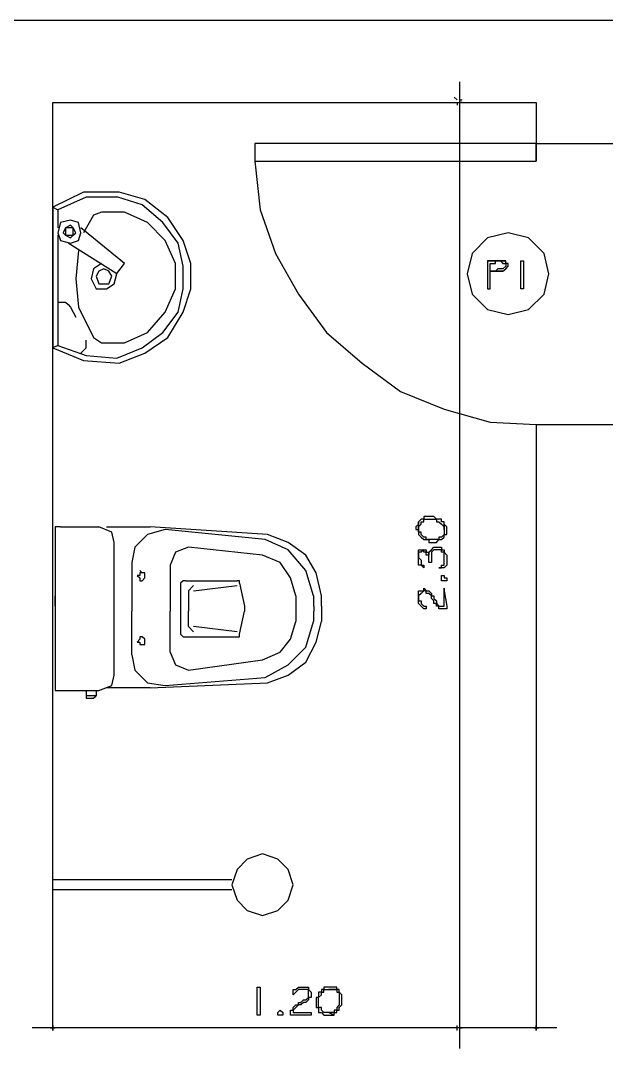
# Model space of a CAD drawing. Header units: millimetres. Extents: x -518.8 to -461.2, y 3.5 to 44.2.
# Drawn here: x -509.315 to -507.857, y 34.096 to 36.656 of the extents above; entities that cross this region are included whole.
import ezdxf

# ---------------------------------------------------------------- set-up
doc = ezdxf.new("R2010")
doc.units = ezdxf.units.MM
doc.header["$MEASUREMENT"] = 0
for name, color, linetype in [('10', 10, 'Continuous'), ('16', 16, 'Continuous'), ('4', 4, 'Continuous'), ('5', 5, 'Continuous'), ('6', 6, 'Continuous'), ('MYSOLIDS', 7, 'Continuous')]:
    doc.layers.add(name, color=color, linetype=linetype)

msp = doc.modelspace()

# ---------------------------------------------------------------- linework, layer by layer
at = {"layer": '10'}
for points in [[(-500.2647, 36.6556), (-509.7564, 36.6556)], [(-509.2346, 34.1473), (-509.2346, 36.4518), (-508.0316, 36.4518), (-508.0316, 36.4518), (-508.0316, 36.3052)], [(-508.0316, 35.6496), (-508.0316, 34.1473)], [(-508.0316, 34.1473), (-509.2346, 34.1473)]]:
    msp.add_lwpolyline(points, dxfattribs=at)
at = {"layer": '16'}
for points in [[(-508.2226, 36.503), (-508.2226, 34.0962)], [(-508.2286, 36.4578), (-508.2354, 36.4646)], [(-508.2286, 36.4518), (-508.2286, 36.4518), (-508.2286, 36.4518), (-508.2286, 36.4451)], [(-508.2226, 36.4578), (-508.2226, 36.4578), (-508.2226, 36.4578), (-508.2158, 36.4578)], [(-508.2158, 36.4518), (-508.2226, 36.4518), (-508.2226, 36.4518), (-508.2226, 36.4451)], [(-507.9805, 34.1473), (-509.2857, 34.1473)], [(-509.2346, 34.1473), (-509.2414, 34.1473)], [(-509.2414, 34.1473), (-509.2346, 34.1473)], [(-509.2346, 34.1533), (-509.2346, 34.1473), (-509.2346, 34.1533)], [(-509.2346, 34.1406), (-509.2346, 34.1473), (-509.2346, 34.1406)], [(-509.2286, 34.1473), (-509.2346, 34.1473), (-509.2286, 34.1473)], [(-508.0316, 34.1473), (-508.2737, 34.1473)], [(-508.2286, 34.1406), (-508.2286, 34.1473), (-508.2286, 34.1473), (-508.2286, 34.1473), (-508.2286, 34.1473), (-508.2286, 34.1533)], [(-508.2226, 34.1533), (-508.2226, 34.1473)], [(-508.2226, 34.1473), (-508.2226, 34.1406)], [(-508.2158, 34.1473), (-508.2226, 34.1473), (-508.2158, 34.1473)], [(-508.0376, 34.1473), (-508.0316, 34.1473), (-508.0376, 34.1473)], [(-508.0316, 34.1533), (-508.0316, 34.1473), (-508.0316, 34.1533)], [(-508.0316, 34.1473), (-508.0248, 34.1473)], [(-508.0316, 34.1406), (-508.0316, 34.1473), (-508.0316, 34.1406)], [(-508.0248, 34.1473), (-508.0316, 34.1473)]]:
    msp.add_lwpolyline(points, dxfattribs=at)
at = {"layer": '4'}
for points in [[(-509.0692, 36.2285), (-509.1579, 36.2285), (-509.2346, 36.1909)], [(-509.0752, 36.2157), (-509.1519, 36.2157), (-509.2218, 36.1842)], [(-509.0752, 35.815), (-509.0121, 35.8406), (-508.9609, 35.8789), (-508.9226, 35.9293), (-508.9098, 35.9872), (-508.9098, 36.0443), (-508.9226, 36.1015), (-508.9226, 36.1015), (-508.9609, 36.1526), (-509.0121, 36.1969), (-509.0752, 36.2165)], [(-509.0692, 35.8022), (-509.0053, 35.8278), (-508.9481, 35.8661), (-508.9098, 35.9293), (-508.9098, 35.9293), (-508.891, 35.9872), (-508.891, 36.0503), (-508.9098, 36.1082), (-508.9481, 36.1654), (-509.0053, 36.2097), (-509.0692, 36.2285)], [(-509.2346, 36.1909), (-509.2346, 35.8406)], [(-509.2346, 36.1909), (-509.2218, 36.1842)], [(-509.2218, 36.1842), (-509.2218, 36.1398)], [(-509.1331, 36.1714), (-509.1579, 36.127)], [(-509.1136, 36.1782), (-509.1331, 36.1714)], [(-508.9549, 36.1082), (-508.9993, 36.1526), (-509.0564, 36.1782), (-509.1136, 36.1782)], [(-509.1647, 36.127), (-509.1707, 36.1526), (-509.1902, 36.1586), (-509.2158, 36.1526), (-509.2218, 36.127), (-509.2158, 36.1082), (-509.1902, 36.1015), (-509.1707, 36.1082), (-509.1647, 36.127)], [(-509.1775, 36.127), (-509.1835, 36.1398), (-509.1902, 36.1458), (-509.203, 36.1398), (-509.209, 36.127), (-509.203, 36.121), (-509.1902, 36.1142), (-509.1835, 36.121), (-509.1775, 36.127)], [(-509.1835, 36.127), (-509.1835, 36.1398), (-509.1902, 36.1398), (-509.203, 36.1398), (-509.203, 36.127), (-509.203, 36.121), (-509.1902, 36.121), (-509.1835, 36.121), (-509.1835, 36.127)], [(-509.0564, 36.0503), (-509.1647, 36.1398)], [(-509.2218, 36.121), (-509.2218, 36.0188), (-509.2218, 36.0188), (-509.2218, 35.8466), (-509.2218, 35.8466), (-509.2346, 35.8406)], [(-509.0752, 36.0248), (-509.1963, 36.1015)], [(-508.9549, 35.9293), (-508.9293, 35.9872), (-508.9293, 36.0503), (-508.9549, 36.1082)], [(-509.1707, 36.0827), (-509.1775, 36.0127), (-509.1707, 35.9421)], [(-509.1136, 36.0503), (-509.1331, 36.0375), (-509.1391, 36.0127), (-509.1263, 35.9872), (-509.1008, 35.9872), (-509.082, 36), (-509.0752, 36.0248)], [(-509.088, 36.0188), (-509.0948, 36.0315), (-509.1075, 36.0375), (-509.1203, 36.0315), (-509.1263, 36.0188), (-509.1203, 36), (-509.1075, 36), (-509.0948, 36), (-509.088, 36.0188)], [(-509.0752, 36.0255), (-509.0564, 36.0503)], [(-509.2218, 35.9548), (-509.203, 35.9548), (-509.1963, 35.9488), (-509.1902, 35.9421), (-509.1902, 35.9421), (-509.1775, 35.9172)], [(-509.1707, 35.9421), (-509.1331, 35.8661), (-509.1331, 35.8661), (-509.1136, 35.8533)], [(-509.1136, 35.8533), (-509.0564, 35.8533), (-508.9993, 35.8789), (-508.9549, 35.9293)], [(-509.1647, 35.8278), (-509.1519, 35.8406), (-509.1519, 35.8594)], [(-509.2346, 35.8406), (-509.1579, 35.809), (-509.0692, 35.8022)], [(-509.2218, 35.8466), (-509.1519, 35.8218), (-509.0752, 35.815)], [(-509.2158, 35.3947), (-509.2286, 35.3947), (-509.2286, 35.3819)], [(-509.2286, 35.3819), (-509.2286, 35), (-509.2286, 35), (-509.2286, 34.9872), (-509.2158, 34.9872)], [(-509.2158, 35.3947), (-509.1203, 35.3947)], [(-509.082, 35.3563), (-509.088, 35.3819), (-509.1203, 35.3947)], [(-509.1008, 35.3947), (-508.9925, 35.3947)], [(-508.9549, 35.3887), (-508.9993, 35.3759), (-509.0308, 35.3443), (-509.0376, 35.306)], [(-508.7, 35.3759), (-508.9925, 35.3947)], [(-508.706, 35.3631), (-508.9549, 35.3887)], [(-508.5662, 35.2233), (-508.579, 35.2804), (-508.6045, 35.3248), (-508.6489, 35.3563), (-508.7, 35.3759)], [(-509.082, 35.0255), (-509.082, 35.3563)], [(-508.5857, 35.2233), (-508.6045, 35.2864), (-508.6489, 35.3375), (-508.706, 35.3631)], [(-508.897, 35.3443), (-508.9293, 35.3315), (-508.9421, 35.2992)], [(-508.7128, 35.3248), (-508.897, 35.3443)], [(-508.6301, 35.2233), (-508.6429, 35.2676), (-508.6684, 35.306), (-508.7128, 35.3248)], [(-509.0376, 35.306), (-509.0376, 35.1977)], [(-508.9421, 35.2992), (-508.9421, 35.1977)], [(-509.0181, 35.2804), (-509.0181, 35.2804), (-509.0181, 35.2804), (-509.0181, 35.2736), (-509.0181, 35.2736), (-509.0248, 35.2736), (-509.0248, 35.2736), (-509.0181, 35.2676), (-509.0181, 35.2676), (-509.0181, 35.2676), (-509.0181, 35.2676), (-509.0181, 35.2609), (-509.0181, 35.2609), (-509.0121, 35.2609), (-509.0121, 35.2609), (-509.0121, 35.2609), (-509.0121, 35.2609), (-509.0053, 35.2676), (-509.0053, 35.2676), (-509.0053, 35.2676), (-509.0053, 35.2676), (-509.0053, 35.2736), (-509.0053, 35.2736), (-509.0053, 35.2736), (-509.0053, 35.2736), (-509.0053, 35.2804), (-509.0053, 35.2804), (-509.0121, 35.2804), (-509.0121, 35.2804), (-509.0181, 35.2804)], [(-509.0121, 35.2804), (-509.0181, 35.2864)], [(-508.9038, 35.2609), (-508.9098, 35.2609), (-508.9166, 35.2548)], [(-508.9166, 35.2548), (-508.9166, 35.1278)], [(-508.9038, 35.2609), (-508.776, 35.2609)], [(-508.897, 35.236), (-508.8842, 35.2488)], [(-508.8842, 35.236), (-508.776, 35.2488)], [(-508.7699, 35.2548), (-508.7699, 35.2609), (-508.776, 35.2609)], [(-508.7699, 35.2548), (-508.7572, 35.1977), (-508.7572, 35.1977), (-508.7572, 35.1849)], [(-509.2286, 35.1977), (-509.2286, 35.2233)], [(-508.897, 35.236), (-508.897, 35.1977)], [(-508.6301, 35.2233), (-508.6301, 35.1977), (-508.6301, 35.1977), (-508.6301, 35.1849)], [(-508.585, 35.1977), (-508.585, 35.2233)], [(-508.5662, 35.1977), (-508.5662, 35.2233)], [(-509.0376, 35.1977), (-509.0376, 35.1849)], [(-508.9421, 35.1977), (-508.9421, 35.1849)], [(-508.897, 35.1977), (-508.897, 35.1849)], [(-508.585, 35.1977), (-508.585, 35.1849)], [(-508.5662, 35.1977), (-508.5662, 35.1849)], [(-509.0376, 35.0766), (-509.0376, 35.1849)], [(-508.9421, 35.0827), (-508.9421, 35.1849)], [(-508.897, 35.1466), (-508.897, 35.1849)], [(-508.7699, 35.1278), (-508.7572, 35.1849)], [(-508.6301, 35.1849), (-508.6301, 35.1594)], [(-508.5857, 35.1849), (-508.5857, 35.1594)], [(-508.5662, 35.1849), (-508.5662, 35.1594)], [(-508.897, 35.1466), (-508.8842, 35.1338)], [(-508.776, 35.1338), (-508.8842, 35.1466)], [(-508.7128, 35.0639), (-508.6684, 35.0827), (-508.6429, 35.115), (-508.6301, 35.1594)], [(-508.706, 35.0195), (-508.6489, 35.0511), (-508.6045, 35.0954), (-508.5857, 35.1594)], [(-508.7, 35.0067), (-508.6489, 35.0255), (-508.6045, 35.0578), (-508.579, 35.1082), (-508.5662, 35.1594)], [(-509.0121, 35.1022), (-509.0053, 35.1022), (-509.0053, 35.1082), (-509.0053, 35.115), (-509.0121, 35.121), (-509.0181, 35.121), (-509.0181, 35.115), (-509.0248, 35.1082), (-509.0181, 35.1082), (-509.0181, 35.1022), (-509.0121, 35.1022)], [(-508.9166, 35.1278), (-508.9098, 35.121), (-508.9038, 35.121)], [(-508.9038, 35.121), (-508.776, 35.121)], [(-508.776, 35.121), (-508.7699, 35.121), (-508.7699, 35.1278)], [(-509.0376, 35.0766), (-509.0308, 35.0383), (-508.9993, 35.0067), (-508.9549, 35)], [(-508.9421, 35.0827), (-508.9293, 35.0511), (-508.897, 35.0383)], [(-508.897, 35.0383), (-508.7128, 35.0639)], [(-509.1203, 34.9872), (-509.088, 35), (-509.082, 35.0255)], [(-508.9549, 35), (-508.706, 35.0195)], [(-509.2158, 34.9872), (-509.1203, 34.9872)], [(-509.1519, 34.9872), (-509.1519, 34.9744)], [(-509.1263, 34.9872), (-509.1263, 34.9744)], [(-508.9925, 34.9939), (-509.1008, 34.9939)], [(-508.9925, 34.9939), (-508.7, 35.0067)], [(-509.1519, 34.9744), (-509.1519, 34.9744), (-509.1519, 34.9684), (-509.1331, 34.9684), (-509.1331, 34.9684), (-509.1263, 34.9744), (-509.1263, 34.9744), (-509.1519, 34.9744)], [(-508.7887, 34.5037), (-508.776, 34.4654), (-508.7511, 34.4398), (-508.7128, 34.427), (-508.6745, 34.4398), (-508.6489, 34.4654), (-508.6361, 34.5037), (-508.6489, 34.5421), (-508.6745, 34.5676), (-508.7128, 34.5804), (-508.7511, 34.5676), (-508.776, 34.5421), (-508.7887, 34.5037)], [(-509.2346, 34.5165), (-508.7887, 34.5165)], [(-508.7887, 34.4909), (-509.2346, 34.4909)]]:
    msp.add_lwpolyline(points, dxfattribs=at)
at = {"layer": '5'}
for points in [[(-508.0316, 36.3496), (-508.7316, 36.3496), (-508.7316, 36.3052), (-508.0316, 36.3052), (-508.0316, 36.3496)], [(-508.0316, 36.3496), (-507.7324, 36.3496)], [(-508.0316, 35.6496), (-507.7324, 35.6496)]]:
    msp.add_lwpolyline(points, dxfattribs=at)
at = {"layer": '6'}
for points in [[(-508.7316, 36.3052), (-508.7188, 36.1842), (-508.6805, 36.0759), (-508.6233, 35.9744), (-508.5534, 35.8789), (-508.4647, 35.8022), (-508.3692, 35.7323), (-508.2609, 35.6879), (-508.1459, 35.6556), (-508.0316, 35.6496)], [(-508, 36.0248), (-508.0121, 36.0759), (-508.0504, 36.1142), (-508.1015, 36.127), (-508.1527, 36.1142), (-508.191, 36.0759), (-508.203, 36.0248), (-508.191, 35.9744), (-508.1527, 35.936), (-508.1015, 35.9233), (-508.0504, 35.936), (-508.0121, 35.9744), (-508, 36.0248)]]:
    msp.add_lwpolyline(points, dxfattribs=at)
at = {"layer": 'MYSOLIDS'}
for points in [[(-508.1527, 36.0571), (-508.1527, 36.0503), (-508.1527, 36.0503), (-508.1527, 36.0503), (-508.1527, 36.0443), (-508.1527, 36.0443), (-508.1527, 36.0375), (-508.1527, 36.0375), (-508.1527, 36.0315), (-508.1527, 36.0315), (-508.1527, 36.0248), (-508.1527, 36.0248), (-508.1527, 36.0188), (-508.1527, 36.0188), (-508.1527, 36.0127), (-508.1527, 36.0127), (-508.1527, 36.006), (-508.1527, 36.006), (-508.1527, 36), (-508.1527, 36), (-508.1527, 35.9932), (-508.1527, 35.9932), (-508.1527, 35.9872), (-508.1459, 35.9872), (-508.1459, 35.9872), (-508.1459, 35.9932), (-508.1459, 35.9932), (-508.1459, 35.9932), (-508.1459, 36), (-508.1459, 36.006), (-508.1459, 36.006), (-508.1459, 36.006), (-508.1459, 36.0127), (-508.1459, 36.0188), (-508.1459, 36.0188), (-508.1459, 36.0248), (-508.1459, 36.0248), (-508.1459, 36.0248), (-508.1459, 36.0315), (-508.1459, 36.0315), (-508.1399, 36.0315), (-508.1399, 36.0315), (-508.1331, 36.0315), (-508.1271, 36.0315), (-508.1271, 36.0315), (-508.1203, 36.0315), (-508.1203, 36.0315), (-508.1203, 36.0315), (-508.1143, 36.0315), (-508.1143, 36.0315), (-508.1459, 36.0315), (-508.1459, 36.0375), (-508.1459, 36.0375), (-508.1459, 36.0375), (-508.1459, 36.0443), (-508.1459, 36.0503), (-508.1459, 36.0503), (-508.1459, 36.0503), (-508.1399, 36.0503), (-508.1399, 36.0503), (-508.1331, 36.0503), (-508.1331, 36.0571), (-508.1331, 36.0571), (-508.1271, 36.0571), (-508.1271, 36.0571), (-508.1203, 36.0571), (-508.1527, 36.0571), (-508.1527, 36.0571)], [(-508.1459, 36.0571), (-508.1527, 36.0571), (-508.1527, 36.0571), (-508.1527, 36.0571), (-508.1527, 36.0571), (-508.1203, 36.0571), (-508.1203, 36.0571), (-508.1203, 36.0571), (-508.1143, 36.0503), (-508.1143, 36.0503), (-508.1143, 36.0503), (-508.1075, 36.0503), (-508.1075, 36.0443), (-508.1075, 36.0443), (-508.1075, 36.0443), (-508.1143, 36.0375), (-508.1143, 36.0375), (-508.1203, 36.0375), (-508.1203, 36.0375), (-508.1203, 36.0375), (-508.1203, 36.0375), (-508.1271, 36.0375), (-508.1271, 36.0375), (-508.1331, 36.0315), (-508.1331, 36.0315), (-508.1399, 36.0315), (-508.1459, 36.0315), (-508.1143, 36.0315), (-508.1143, 36.0315), (-508.1075, 36.0375), (-508.1075, 36.0375), (-508.1075, 36.0375), (-508.1015, 36.0443), (-508.1015, 36.0443), (-508.1015, 36.0503), (-508.1075, 36.0503), (-508.1075, 36.0571), (-508.1075, 36.0571), (-508.1075, 36.0571), (-508.1459, 36.0571), (-508.1459, 36.0571), (-508.1459, 36.0571), (-508.1459, 36.0571)], [(-508.1203, 36.0571), (-508.1271, 36.0571), (-508.1271, 36.0571), (-508.1331, 36.0571), (-508.1331, 36.0571), (-508.1399, 36.0571), (-508.1399, 36.0571), (-508.1459, 36.0571), (-508.1075, 36.0571), (-508.1143, 36.0571), (-508.1143, 36.0571), (-508.1203, 36.0571), (-508.1203, 36.0571), (-508.1203, 36.0571)], [(-508.0699, 35.9932), (-508.0699, 35.9932), (-508.0699, 36), (-508.0699, 36), (-508.0699, 36), (-508.0699, 36.006), (-508.0699, 36.0127), (-508.0699, 36.0127), (-508.0699, 36.0188), (-508.0699, 36.0188), (-508.0699, 36.0248), (-508.0699, 36.0248), (-508.0699, 36.0315), (-508.0699, 36.0315), (-508.0699, 36.0375), (-508.0699, 36.0375), (-508.0699, 36.0443), (-508.0699, 36.0443), (-508.0699, 36.0503), (-508.0699, 36.0503), (-508.0699, 36.0571), (-508.0699, 36.0571), (-508.0699, 36.0571), (-508.0699, 36.0571), (-508.0632, 36.0571), (-508.0632, 36.0571), (-508.0632, 36.0571), (-508.0632, 36.0571), (-508.0632, 36.0571), (-508.0632, 36.0503), (-508.0632, 36.0503), (-508.0632, 36.0443), (-508.0632, 36.0443), (-508.0632, 36.0375), (-508.0632, 36.0375), (-508.0632, 36.0315), (-508.0632, 36.0315), (-508.0632, 36.0248), (-508.0632, 36.0248), (-508.0632, 36.0188), (-508.0632, 36.0188), (-508.0632, 36.0127), (-508.0632, 36.0127), (-508.0632, 36.006), (-508.0632, 36.006), (-508.0632, 36), (-508.0632, 36), (-508.0632, 35.9932), (-508.0632, 35.9932), (-508.0632, 35.9932), (-508.0632, 35.9872), (-508.0632, 35.9872), (-508.0699, 35.9872), (-508.0699, 35.9872), (-508.0699, 35.9872), (-508.0699, 35.9872), (-508.0699, 35.9932), (-508.0699, 35.9932), (-508.0699, 35.9932), (-508.0699, 35.9932), (-508.0699, 35.9932)], [(-508.3308, 35.3947), (-508.3308, 35.3887), (-508.3241, 35.3887), (-508.3241, 35.3819), (-508.3241, 35.3819), (-508.3241, 35.3759), (-508.3241, 35.3759), (-508.3181, 35.3691), (-508.3181, 35.3691), (-508.3181, 35.3691), (-508.3113, 35.3631), (-508.3113, 35.3631), (-508.3053, 35.3631), (-508.3053, 35.3631), (-508.3053, 35.3631), (-508.2985, 35.3631), (-508.2985, 35.3563), (-508.2925, 35.3563), (-508.2925, 35.3563), (-508.2865, 35.3563), (-508.2865, 35.3563), (-508.2865, 35.3563), (-508.2797, 35.3563), (-508.2797, 35.3563), (-508.2737, 35.3631), (-508.2737, 35.3631), (-508.2669, 35.3631), (-508.2669, 35.3631), (-508.2609, 35.3691), (-508.2609, 35.3691), (-508.2609, 35.3691), (-508.2609, 35.3759), (-508.2542, 35.3759), (-508.2542, 35.3759), (-508.2542, 35.3819), (-508.2542, 35.3819), (-508.2542, 35.3887), (-508.2542, 35.3887), (-508.2542, 35.3947), (-508.2542, 35.3947), (-508.2609, 35.4015), (-508.2609, 35.4015), (-508.2609, 35.3887), (-508.2609, 35.3887), (-508.2609, 35.3819), (-508.2609, 35.3819), (-508.2609, 35.3759), (-508.2609, 35.3759), (-508.2669, 35.3691), (-508.2669, 35.3691), (-508.2737, 35.3691), (-508.2737, 35.3691), (-508.2737, 35.3631), (-508.2797, 35.3631), (-508.2797, 35.3631), (-508.2865, 35.3631), (-508.2865, 35.3631), (-508.2925, 35.3631), (-508.2925, 35.3631), (-508.2985, 35.3631), (-508.2985, 35.3631), (-508.3053, 35.3631), (-508.3053, 35.3691), (-508.3053, 35.3691), (-508.3113, 35.3691), (-508.3113, 35.3691), (-508.3113, 35.3691), (-508.3181, 35.3759), (-508.3181, 35.3759), (-508.3181, 35.3819), (-508.3241, 35.3819), (-508.3241, 35.3819), (-508.3241, 35.3887), (-508.3241, 35.3887), (-508.3241, 35.4075), (-508.3241, 35.4075), (-508.3241, 35.4015), (-508.3241, 35.4015), (-508.3308, 35.3947), (-508.3308, 35.3947), (-508.3308, 35.3947)], [(-508.3241, 35.4075), (-508.3241, 35.3887), (-508.3241, 35.3947), (-508.3241, 35.3947), (-508.3181, 35.4015), (-508.3181, 35.4015), (-508.3181, 35.4075), (-508.3181, 35.4075), (-508.3113, 35.4075), (-508.3113, 35.4142), (-508.3113, 35.4142), (-508.3053, 35.4142), (-508.3053, 35.4142), (-508.2985, 35.4142), (-508.2985, 35.4142), (-508.2985, 35.4142), (-508.2925, 35.4142), (-508.2925, 35.4142), (-508.2865, 35.4142), (-508.2865, 35.4142), (-508.2865, 35.4142), (-508.2797, 35.4142), (-508.2797, 35.4075), (-508.2737, 35.4075), (-508.2737, 35.4075), (-508.2669, 35.4015), (-508.2669, 35.4015), (-508.2669, 35.4015), (-508.2609, 35.3947), (-508.2609, 35.3947), (-508.2609, 35.3947), (-508.2609, 35.3887), (-508.2609, 35.3887), (-508.2609, 35.4015), (-508.2609, 35.4015), (-508.2609, 35.4075), (-508.2669, 35.4075), (-508.2669, 35.4075), (-508.2669, 35.4142), (-508.2737, 35.4142), (-508.2737, 35.4142), (-508.2797, 35.4142), (-508.2797, 35.4142), (-508.2865, 35.4203), (-508.2865, 35.4203), (-508.2925, 35.4203), (-508.2925, 35.4203), (-508.2985, 35.4203), (-508.2985, 35.4203), (-508.3053, 35.4203), (-508.3053, 35.4203), (-508.3113, 35.4203), (-508.3113, 35.4142), (-508.3113, 35.4142), (-508.3181, 35.4142), (-508.3181, 35.4142), (-508.3181, 35.4142), (-508.3241, 35.4075), (-508.3241, 35.4075), (-508.3241, 35.4075)], [(-508.2985, 35.3248), (-508.2985, 35.3315), (-508.2985, 35.3315), (-508.2925, 35.3375), (-508.2925, 35.3375), (-508.2925, 35.3375), (-508.2865, 35.3443), (-508.2865, 35.3443), (-508.2797, 35.3443), (-508.2797, 35.3443), (-508.2797, 35.3443), (-508.2737, 35.3443), (-508.2737, 35.3443), (-508.2669, 35.3443), (-508.2669, 35.3443), (-508.2669, 35.3375), (-508.2609, 35.3375), (-508.2609, 35.3375), (-508.2609, 35.3315), (-508.2609, 35.3315), (-508.2542, 35.3248), (-508.2542, 35.3248), (-508.2542, 35.3188), (-508.2542, 35.3188), (-508.2542, 35.312), (-508.2542, 35.312), (-508.2542, 35.306), (-508.2542, 35.306), (-508.2542, 35.2992), (-508.2542, 35.2992), (-508.2609, 35.2932), (-508.2609, 35.2932), (-508.2609, 35.2932), (-508.2669, 35.2932), (-508.2669, 35.2932), (-508.2669, 35.2932), (-508.2669, 35.2932), (-508.2737, 35.2932), (-508.2737, 35.2932), (-508.2669, 35.2932), (-508.2669, 35.2932), (-508.2669, 35.2932), (-508.2669, 35.2932), (-508.2669, 35.2992), (-508.2609, 35.2992), (-508.2609, 35.2992), (-508.2609, 35.306), (-508.2609, 35.306), (-508.2609, 35.312), (-508.2609, 35.312), (-508.2609, 35.312), (-508.2609, 35.3188), (-508.2609, 35.3248), (-508.2609, 35.3248), (-508.2609, 35.3248), (-508.2609, 35.3315), (-508.2669, 35.3315), (-508.2669, 35.3375), (-508.2669, 35.3375), (-508.2737, 35.3375), (-508.2737, 35.3375), (-508.2797, 35.3375), (-508.2797, 35.3375), (-508.2797, 35.3375), (-508.2865, 35.3375), (-508.2865, 35.3375), (-508.2865, 35.3375), (-508.2925, 35.3315), (-508.2925, 35.3315), (-508.2925, 35.3248), (-508.2925, 35.3248), (-508.2925, 35.3248), (-508.2925, 35.3188), (-508.2925, 35.3188), (-508.2925, 35.312), (-508.2925, 35.312), (-508.2925, 35.306), (-508.2925, 35.306), (-508.2925, 35.306), (-508.2925, 35.306), (-508.2925, 35.306), (-508.2925, 35.306), (-508.2925, 35.306), (-508.2985, 35.306), (-508.2985, 35.312), (-508.2985, 35.312), (-508.2985, 35.312), (-508.2985, 35.3188), (-508.2985, 35.3248), (-508.2985, 35.3248), (-508.3053, 35.3248), (-508.3053, 35.3315), (-508.3053, 35.3315), (-508.3113, 35.3315), (-508.3113, 35.3375), (-508.3113, 35.3375), (-508.3181, 35.3315), (-508.3181, 35.3315), (-508.3181, 35.3315), (-508.3241, 35.3315), (-508.3241, 35.3248), (-508.3241, 35.3248), (-508.3241, 35.3188), (-508.3241, 35.3188), (-508.3181, 35.312), (-508.3181, 35.312), (-508.3181, 35.306), (-508.3181, 35.306), (-508.3181, 35.306), (-508.3181, 35.2992), (-508.3113, 35.2992), (-508.3113, 35.2992), (-508.3113, 35.2992), (-508.3113, 35.2992), (-508.3113, 35.2992), (-508.3113, 35.2992), (-508.3113, 35.2932), (-508.3113, 35.2932), (-508.3181, 35.2992), (-508.3181, 35.2992), (-508.3181, 35.2992), (-508.3181, 35.2992), (-508.3241, 35.2992), (-508.3241, 35.306), (-508.3241, 35.306), (-508.3241, 35.312), (-508.3241, 35.312), (-508.3241, 35.3188), (-508.3241, 35.3188), (-508.3241, 35.3248), (-508.3241, 35.3248), (-508.3241, 35.3248), (-508.3241, 35.3315), (-508.3241, 35.3315), (-508.3241, 35.3375), (-508.3241, 35.3375), (-508.3241, 35.3375), (-508.3181, 35.3375), (-508.3181, 35.3375), (-508.3113, 35.3375), (-508.3113, 35.3375), (-508.3113, 35.3375), (-508.3053, 35.3375), (-508.3053, 35.3375), (-508.3053, 35.3315), (-508.2985, 35.3315), (-508.2985, 35.3315), (-508.2985, 35.3248), (-508.2985, 35.3248), (-508.2985, 35.3248), (-508.2985, 35.3248), (-508.2985, 35.3248)], [(-508.2542, 35.2676), (-508.2542, 35.2609), (-508.2542, 35.2609), (-508.2609, 35.2609), (-508.2609, 35.2609), (-508.2609, 35.2609), (-508.2669, 35.2609), (-508.2669, 35.2676), (-508.2669, 35.2676), (-508.2669, 35.2736), (-508.2669, 35.2736), (-508.2609, 35.2736), (-508.2609, 35.2736), (-508.2609, 35.2736), (-508.2609, 35.2676), (-508.2542, 35.2676), (-508.2542, 35.2676), (-508.2542, 35.2676), (-508.2542, 35.2676), (-508.2542, 35.2676)], [(-508.2609, 35.1977), (-508.2609, 35.236), (-508.2609, 35.2421), (-508.2609, 35.2421), (-508.2609, 35.2421), (-508.2609, 35.2421), (-508.2609, 35.2421), (-508.2609, 35.2421), (-508.2609, 35.236), (-508.2609, 35.236), (-508.2542, 35.1977), (-508.2542, 35.1909), (-508.2542, 35.1909), (-508.2542, 35.1909), (-508.2542, 35.1909), (-508.2542, 35.1909), (-508.2542, 35.1909), (-508.2609, 35.1909), (-508.2609, 35.1909), (-508.2609, 35.1909), (-508.2669, 35.1909), (-508.2669, 35.1909), (-508.2737, 35.1909), (-508.2737, 35.1909), (-508.2737, 35.1977), (-508.2797, 35.1977), (-508.2797, 35.1977), (-508.2797, 35.2037), (-508.2797, 35.2037), (-508.2865, 35.2037), (-508.2865, 35.2037), (-508.2865, 35.2105), (-508.2865, 35.2105), (-508.2925, 35.2165), (-508.2925, 35.2233), (-508.2925, 35.2233), (-508.2925, 35.2233), (-508.2925, 35.2233), (-508.2985, 35.2293), (-508.2985, 35.2293), (-508.3053, 35.2293), (-508.3053, 35.236), (-508.3053, 35.236), (-508.3113, 35.236), (-508.3113, 35.236), (-508.3181, 35.2293), (-508.3181, 35.2293), (-508.3181, 35.2293), (-508.3181, 35.2293), (-508.3241, 35.2233), (-508.3241, 35.2233), (-508.3241, 35.2165), (-508.3241, 35.2165), (-508.3241, 35.2105), (-508.3181, 35.2105), (-508.3181, 35.2105), (-508.3181, 35.2037), (-508.3181, 35.2037), (-508.3113, 35.1977), (-508.3113, 35.1977), (-508.3113, 35.1977), (-508.3113, 35.1977), (-508.3053, 35.1977), (-508.3053, 35.1977), (-508.3053, 35.1909), (-508.3053, 35.1909), (-508.3113, 35.1909), (-508.3113, 35.1909), (-508.3113, 35.1909), (-508.3113, 35.1909), (-508.3181, 35.1977), (-508.3181, 35.1977), (-508.3181, 35.1977), (-508.3181, 35.1977), (-508.3241, 35.2037), (-508.3241, 35.2037), (-508.3241, 35.2105), (-508.3241, 35.2105), (-508.3241, 35.2105), (-508.3241, 35.2165), (-508.3241, 35.2165), (-508.3241, 35.2233), (-508.3241, 35.2233), (-508.3241, 35.2293), (-508.3241, 35.2293), (-508.3241, 35.236), (-508.3241, 35.236), (-508.3181, 35.236), (-508.3181, 35.236), (-508.3113, 35.236), (-508.3113, 35.2421), (-508.3113, 35.2421), (-508.3053, 35.236), (-508.3053, 35.236), (-508.2985, 35.236), (-508.2985, 35.236), (-508.2985, 35.236), (-508.2925, 35.2293), (-508.2925, 35.2293), (-508.2925, 35.2293), (-508.2925, 35.2233), (-508.2865, 35.2233), (-508.2865, 35.2233), (-508.2865, 35.2165), (-508.2865, 35.2165), (-508.2797, 35.2105), (-508.2797, 35.2105), (-508.2797, 35.2037), (-508.2797, 35.2037), (-508.2737, 35.1977), (-508.2737, 35.1977), (-508.2737, 35.1977), (-508.2669, 35.1977), (-508.2669, 35.1977), (-508.2609, 35.1977), (-508.2609, 35.1977), (-508.2609, 35.1977), (-508.2609, 35.1977)], [(-508.7256, 34.1789), (-508.7256, 34.1857), (-508.7256, 34.1857), (-508.7256, 34.1917), (-508.7256, 34.1917), (-508.7256, 34.1985), (-508.7256, 34.1985), (-508.7256, 34.2045), (-508.7256, 34.2045), (-508.7256, 34.2105), (-508.7256, 34.2105), (-508.7256, 34.2172), (-508.7256, 34.2172), (-508.7256, 34.2233), (-508.7256, 34.2233), (-508.7256, 34.23), (-508.7256, 34.23), (-508.7256, 34.236), (-508.7256, 34.236), (-508.7256, 34.236), (-508.7256, 34.2428), (-508.7256, 34.2428), (-508.7256, 34.2488), (-508.7256, 34.2488), (-508.7188, 34.2488), (-508.7188, 34.2488), (-508.7188, 34.2488), (-508.7188, 34.2488), (-508.7188, 34.2428), (-508.7188, 34.2428), (-508.7188, 34.236), (-508.7188, 34.236), (-508.7188, 34.23), (-508.7188, 34.23), (-508.7188, 34.2233), (-508.7188, 34.2233), (-508.7188, 34.2172), (-508.7188, 34.2172), (-508.7188, 34.2105), (-508.7188, 34.2105), (-508.7188, 34.2045), (-508.7188, 34.2045), (-508.7188, 34.1985), (-508.7188, 34.1985), (-508.7188, 34.1917), (-508.7188, 34.1917), (-508.7188, 34.1857), (-508.7188, 34.1857), (-508.7188, 34.1857), (-508.7188, 34.1857), (-508.7188, 34.1789), (-508.7188, 34.1789), (-508.7256, 34.1789), (-508.7256, 34.1789), (-508.7256, 34.1789), (-508.7256, 34.1789), (-508.7256, 34.1789), (-508.7256, 34.1789), (-508.7256, 34.1789), (-508.7256, 34.1789), (-508.7256, 34.1789)], [(-508.6361, 34.1857), (-508.5918, 34.1857), (-508.5918, 34.1857), (-508.5918, 34.1857), (-508.5918, 34.1857), (-508.5918, 34.1857), (-508.5918, 34.1789), (-508.5918, 34.1789), (-508.5918, 34.1789), (-508.5918, 34.1789), (-508.6361, 34.1789), (-508.6361, 34.1789), (-508.6361, 34.1789), (-508.6361, 34.1789), (-508.6361, 34.1789), (-508.6429, 34.1789), (-508.6429, 34.1789), (-508.6429, 34.1789), (-508.6429, 34.1789), (-508.6429, 34.1857), (-508.6429, 34.1857), (-508.6429, 34.1917), (-508.6361, 34.1917), (-508.6361, 34.1985), (-508.6361, 34.1985), (-508.6361, 34.1985), (-508.6301, 34.2045), (-508.6301, 34.2045), (-508.6301, 34.2045), (-508.6301, 34.2045), (-508.6233, 34.2045), (-508.6233, 34.2105), (-508.6173, 34.2105), (-508.6173, 34.2105), (-508.6105, 34.2172), (-508.6105, 34.2172), (-508.6045, 34.2172), (-508.6045, 34.2172), (-508.6045, 34.2172), (-508.5978, 34.2233), (-508.5978, 34.2233), (-508.5978, 34.23), (-508.5978, 34.23), (-508.5978, 34.23), (-508.5978, 34.236), (-508.5978, 34.236), (-508.5978, 34.2428), (-508.6045, 34.2428), (-508.6045, 34.2428), (-508.6045, 34.2428), (-508.6105, 34.2428), (-508.6105, 34.2428), (-508.6173, 34.2428), (-508.6173, 34.2428), (-508.6233, 34.2428), (-508.6233, 34.2428), (-508.6233, 34.2428), (-508.6301, 34.236), (-508.6301, 34.236), (-508.6301, 34.236), (-508.6361, 34.23), (-508.6361, 34.23), (-508.6361, 34.23), (-508.6361, 34.23), (-508.6361, 34.23), (-508.6361, 34.23), (-508.6361, 34.23), (-508.6361, 34.23), (-508.6361, 34.236), (-508.6361, 34.236), (-508.6361, 34.236), (-508.6361, 34.2428), (-508.6361, 34.2428), (-508.6301, 34.2428), (-508.6301, 34.2428), (-508.6233, 34.2488), (-508.6233, 34.2488), (-508.6233, 34.2488), (-508.6173, 34.2488), (-508.6173, 34.2488), (-508.6105, 34.2488), (-508.6105, 34.2488), (-508.6045, 34.2488), (-508.6045, 34.2488), (-508.5978, 34.2488), (-508.5978, 34.2428), (-508.5978, 34.2428), (-508.5978, 34.2428), (-508.5918, 34.236), (-508.5918, 34.236), (-508.5918, 34.236), (-508.5918, 34.23), (-508.5918, 34.23), (-508.5918, 34.2233), (-508.5918, 34.2233), (-508.5978, 34.2233), (-508.5978, 34.2172), (-508.5978, 34.2172), (-508.5978, 34.2172), (-508.6045, 34.2105), (-508.6045, 34.2105), (-508.6105, 34.2105), (-508.6105, 34.2105), (-508.6173, 34.2045), (-508.6173, 34.2045), (-508.6233, 34.2045), (-508.6233, 34.2045), (-508.6233, 34.2045), (-508.6301, 34.1985), (-508.6301, 34.1985), (-508.6301, 34.1985), (-508.6361, 34.1917), (-508.6361, 34.1917), (-508.6361, 34.1857), (-508.6361, 34.1857), (-508.6361, 34.1857), (-508.6361, 34.1857), (-508.6361, 34.1857)], [(-508.5406, 34.2488), (-508.5474, 34.2488), (-508.5474, 34.2488), (-508.5534, 34.2488), (-508.5534, 34.2488), (-508.5602, 34.2488), (-508.5602, 34.2428), (-508.5662, 34.2428), (-508.5662, 34.2428), (-508.5662, 34.236), (-508.573, 34.236), (-508.573, 34.236), (-508.573, 34.23), (-508.573, 34.23), (-508.573, 34.23), (-508.573, 34.2233), (-508.579, 34.2233), (-508.579, 34.2172), (-508.579, 34.2172), (-508.579, 34.2105), (-508.579, 34.2105), (-508.579, 34.2045), (-508.579, 34.2045), (-508.579, 34.1985), (-508.573, 34.1985), (-508.573, 34.1917), (-508.573, 34.1917), (-508.573, 34.1857), (-508.5662, 34.1857), (-508.5662, 34.1857), (-508.5662, 34.1857), (-508.5602, 34.1789), (-508.5602, 34.1789), (-508.5602, 34.1789), (-508.5534, 34.1789), (-508.5534, 34.1789), (-508.5474, 34.1789), (-508.5474, 34.1789), (-508.5406, 34.1789), (-508.5406, 34.1789), (-508.5346, 34.1789), (-508.5346, 34.1789), (-508.5474, 34.1857), (-508.5474, 34.1857), (-508.5534, 34.1857), (-508.5534, 34.1857), (-508.5602, 34.1857), (-508.5602, 34.1857), (-508.5602, 34.1857), (-508.5662, 34.1917), (-508.5662, 34.1917), (-508.5662, 34.1985), (-508.573, 34.1985), (-508.573, 34.1985), (-508.573, 34.2045), (-508.573, 34.2045), (-508.573, 34.2105), (-508.573, 34.2105), (-508.573, 34.2172), (-508.573, 34.2172), (-508.573, 34.2233), (-508.573, 34.2233), (-508.5662, 34.23), (-508.5662, 34.23), (-508.5662, 34.23), (-508.5662, 34.236), (-508.5662, 34.236), (-508.5602, 34.236), (-508.5602, 34.2428), (-508.5534, 34.2428), (-508.5534, 34.2428), (-508.5534, 34.2428), (-508.5474, 34.2428), (-508.5474, 34.2428), (-508.5278, 34.2428), (-508.5278, 34.2488), (-508.5346, 34.2488), (-508.5346, 34.2488), (-508.5406, 34.2488), (-508.5406, 34.2488), (-508.5406, 34.2488)], [(-508.5278, 34.2428), (-508.5474, 34.2428), (-508.5406, 34.2428), (-508.5406, 34.2428), (-508.5346, 34.2428), (-508.5346, 34.2428), (-508.5278, 34.2428), (-508.5278, 34.236), (-508.5278, 34.236), (-508.5218, 34.236), (-508.5218, 34.23), (-508.5218, 34.23), (-508.5218, 34.2233), (-508.5218, 34.2233), (-508.5218, 34.2172), (-508.5218, 34.2172), (-508.5218, 34.2172), (-508.5218, 34.2105), (-508.5218, 34.2105), (-508.5218, 34.2045), (-508.5218, 34.2045), (-508.5218, 34.2045), (-508.5278, 34.1985), (-508.5278, 34.1985), (-508.5278, 34.1917), (-508.5278, 34.1917), (-508.5346, 34.1917), (-508.5346, 34.1857), (-508.5406, 34.1857), (-508.5406, 34.1857), (-508.5406, 34.1857), (-508.5474, 34.1857), (-508.5474, 34.1857), (-508.5346, 34.1789), (-508.5346, 34.1857), (-508.5278, 34.1857), (-508.5278, 34.1857), (-508.5278, 34.1917), (-508.5218, 34.1917), (-508.5218, 34.1917), (-508.5218, 34.1985), (-508.5218, 34.1985), (-508.5151, 34.2045), (-508.5151, 34.2045), (-508.5151, 34.2105), (-508.5151, 34.2105), (-508.5151, 34.2172), (-508.5151, 34.2172), (-508.5151, 34.2233), (-508.5151, 34.2233), (-508.5151, 34.23), (-508.5151, 34.23), (-508.5218, 34.236), (-508.5218, 34.236), (-508.5218, 34.236), (-508.5218, 34.2428), (-508.5218, 34.2428), (-508.5278, 34.2428), (-508.5278, 34.2428), (-508.5278, 34.2428)], [(-508.6684, 34.1789), (-508.6745, 34.1789), (-508.6745, 34.1789), (-508.6745, 34.1857), (-508.6745, 34.1857), (-508.6745, 34.1857), (-508.6745, 34.1857), (-508.6684, 34.1917), (-508.6684, 34.1917), (-508.6617, 34.1857), (-508.6617, 34.1857), (-508.6617, 34.1857), (-508.6617, 34.1857), (-508.6617, 34.1789), (-508.6684, 34.1789), (-508.6684, 34.1789), (-508.6684, 34.1789), (-508.6684, 34.1789), (-508.6684, 34.1789), (-508.6684, 34.1789)]]:
    msp.add_lwpolyline(points, dxfattribs=at)

doc.saveas('drawing.dxf')
